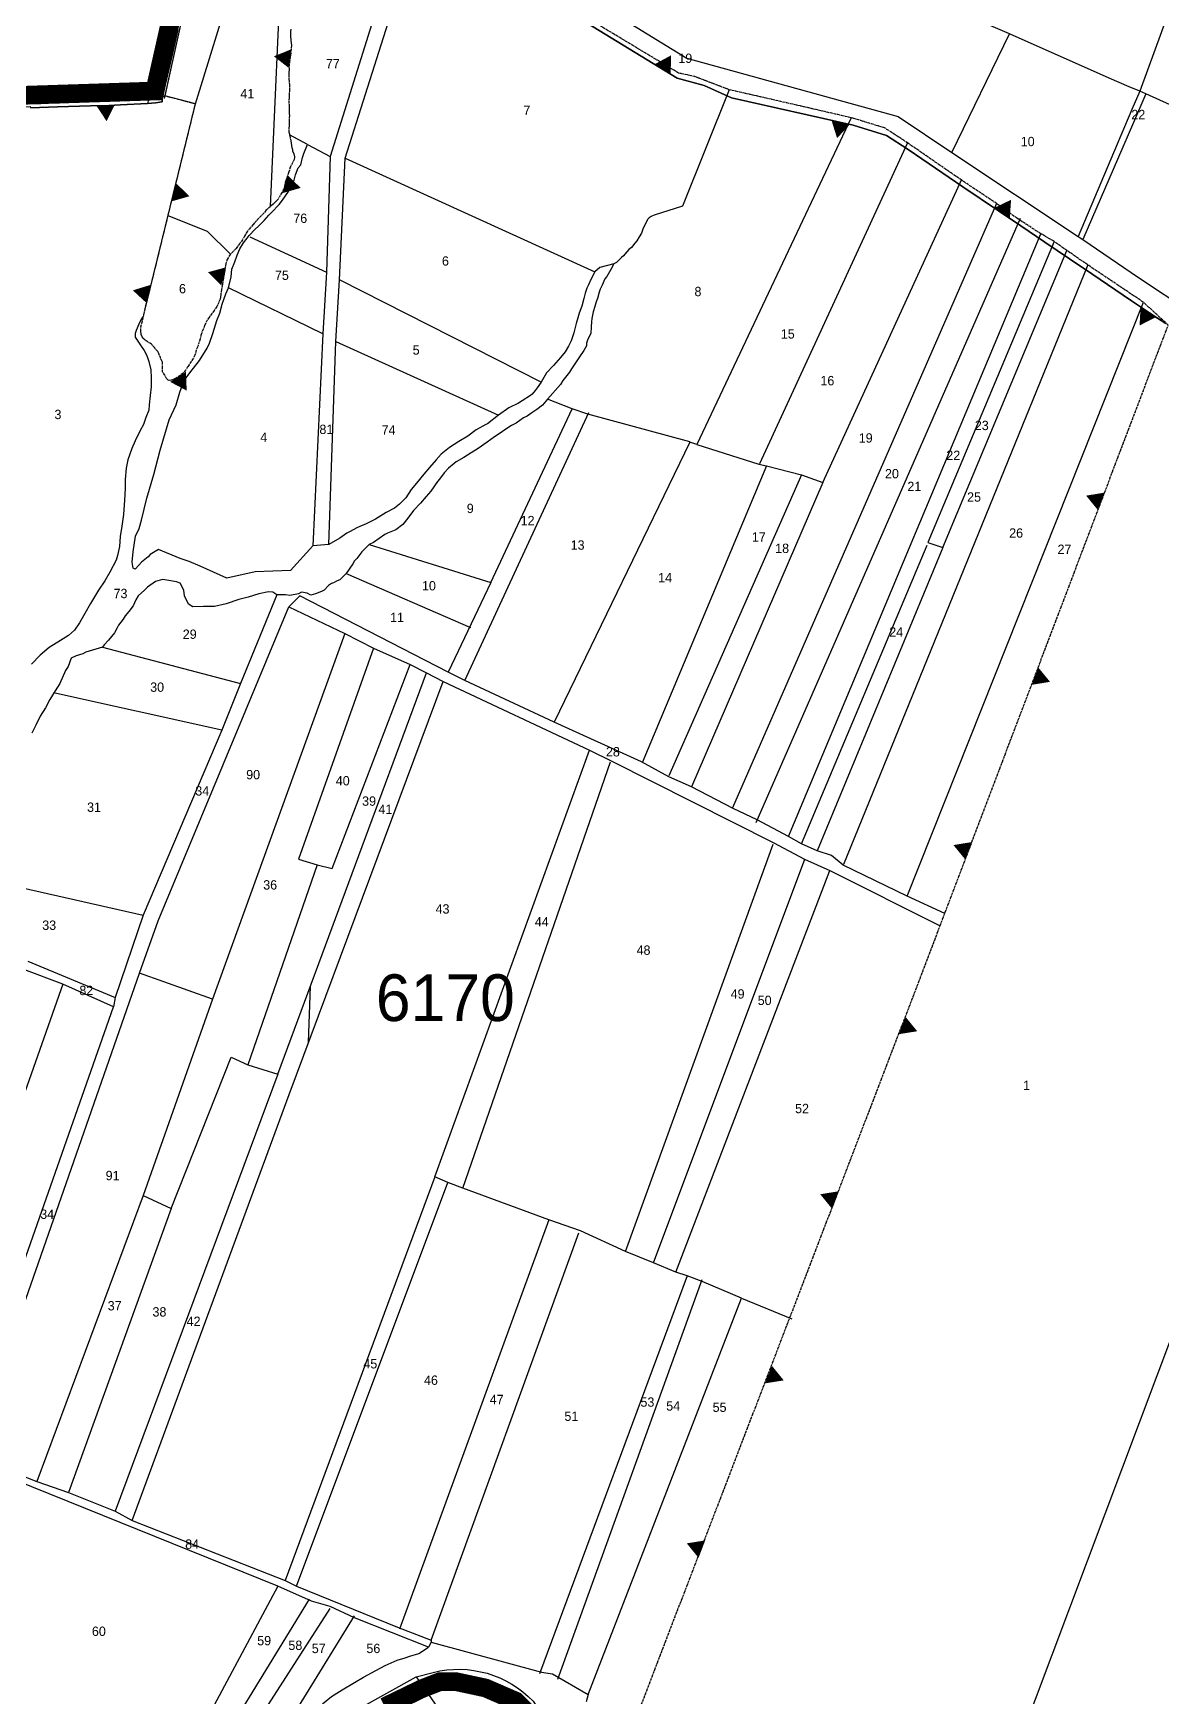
# Model space of a CAD drawing. Extents: x -493 to 187849, y -1657 to 664362.
# Drawn here: x 183868 to 184472, y 659393 to 660283 of the extents above; entities that cross this region are included whole.
import ezdxf

# ---------------------------------------------------------------- set-up
doc = ezdxf.new("R2010")
doc.units = 0
doc.header["$MEASUREMENT"] = 0
doc.linetypes.add('L3', pattern=[2, 1.25, -0.25, 0.25, -0.25])
doc.layers.get('0').update_dxf_attribs({"linetype": 'CONTINUOUS'})
for name, color, linetype in [('0DXF_GUSH', 3, 'CONTINUOUS'), ('0G_GV_LIN', 10, 'CONTINUOUS'), ('1DXF_GUSH', 3, 'CONTINUOUS'), ('1G_GV_LIN', 1, 'CONTINUOUS'), ('BOUNDARY', 1, 'CONTINUOUS'), ('GBOUND_BOUNDARY', 5, 'CONTINUOUS'), ('GUSHIM', 10, 'CONTINUOUS'), ('HELKA', 3, 'CONTINUOUS')]:
    doc.layers.add(name, color=color, linetype=linetype)
doc.styles.add('HEBTXT', font='dimheb.shx')
doc.styles.get("Standard").update_dxf_attribs({"font": 'dimheb.shx'})

# ---------------------------------------------------------------- blocks, each defined once
blk = doc.blocks.new('TVC_FENCE')
blk.add_solid([(-0.5, 0), (0.5, 0), (0, 0.866)])

msp = doc.modelspace()

# ---------------------------------------------------------------- linework, layer by layer
at = {"layer": '0DXF_GUSH'}
for p, q in [((183959.44, 660343.79), (183938.21, 660248.07)), ((183954.93, 660245.09), (183938.56, 660249.37)), ((184015.48, 659743.11), (184016.39, 659772.88))]:
    msp.add_line(p, q, dxfattribs=at)
at = {"layer": '0DXF_GUSH', "linetype": 'L3'}
for p, q in [((184213.45, 660261.62), (184141.7, 660304.78)), ((184005.86, 660285.12), (184005.74, 660281.75)), ((184005.74, 660281.75), (184006.23, 660276.34)), ((184005.56, 660270.07), (184005.1, 660266.49)), ((184005.72, 660271.41), (184005.56, 660270.07)), ((184006.16, 660274.32), (184005.72, 660271.41)), ((184006.23, 660276.34), (184006.16, 660274.32)), ((184004.99, 660263.35), (184004.92, 660261.11)), ((184004.92, 660261.11), (184004.93, 660258.41)), ((184005.1, 660266.49), (184004.99, 660263.35)), ((184222.03, 660259.75), (184213.45, 660261.62)), ((184004.93, 660258.41), (184005.17, 660255.48)), ((184005.2, 660253.01), (184005.1, 660250.32)), ((184005.17, 660255.48), (184005.2, 660253.01)), ((184240.55, 660252.7), (184222.03, 660259.75)), ((184305.76, 660237.74), (184240.55, 660252.7)), ((183931.41, 660247.37), (183866.28, 660245.03)), ((183927.97, 660135.25), (183954.93, 660245.09)), ((183954.93, 660245.09), (183938.56, 660249.37)), ((184005.1, 660250.32), (184004.87, 660246.73)), ((184004.87, 660246.73), (184005, 660244.25)), ((184005, 660244.25), (184005.03, 660241.78)), ((184004.97, 660233.47), (184004.88, 660231.11)), ((184005, 660234.48), (184004.97, 660233.47)), ((184005.08, 660236.61), (184005, 660234.48)), ((184005.03, 660241.78), (184005.16, 660238.97)), ((184005.16, 660238.97), (184005.08, 660236.61)), ((184323.65, 660232.29), (184305.76, 660237.74)), ((184004.88, 660231.11), (184004.96, 660230.1)), ((184004.96, 660230.1), (184005.24, 660228.52)), ((184005.24, 660228.52), (184005.73, 660226.25)), ((184005.73, 660226.25), (184005.92, 660225.35)), ((184005.92, 660225.35), (184006.1, 660224.1)), ((184335.96, 660224.22), (184323.65, 660232.29)), ((184006.1, 660224.1), (184006.47, 660221.84)), ((184006.47, 660221.84), (184006.77, 660220.71)), ((184006.77, 660220.71), (184006.87, 660220.37)), ((184006.87, 660220.37), (184006.86, 660219.92)), ((184006.86, 660219.92), (184007.59, 660218.55)), ((184007.59, 660218.55), (184007.97, 660216.4)), ((184007.97, 660216.4), (184007.71, 660215.4)), ((184364.92, 660204.23), (184335.96, 660224.22)), ((184004.65, 660208.31), (184003.77, 660205.42)), ((184005.14, 660209.31), (184004.65, 660208.31)), ((184005.54, 660211.2), (184005.14, 660209.31)), ((184007.71, 660215.4), (184005.54, 660211.2)), ((184001.26, 660197.87), (183999.11, 660194.13)), ((184002.34, 660199.86), (184001.26, 660197.87)), ((184003.16, 660204.1), (184002.34, 660199.86)), ((184003.77, 660205.42), (184003.16, 660204.1)), ((184383.59, 660191.78), (184364.92, 660204.23)), ((183996.43, 660191.41), (183992.6, 660188.06)), ((183997.01, 660192.06), (183996.43, 660191.41)), ((183997.82, 660192.71), (183997.01, 660192.06)), ((183998.52, 660193.47), (183997.82, 660192.71)), ((183999.11, 660194.13), (183998.52, 660193.47)), ((184394.66, 660183.76), (184383.59, 660191.78)), ((183985.71, 660180.55), (183982.78, 660176.94)), ((183986.42, 660181.42), (183985.71, 660180.55)), ((183991.66, 660186.86), (183986.42, 660181.42)), ((183992.6, 660188.06), (183991.66, 660186.86)), ((184407.18, 660175.68), (184394.66, 660183.76)), ((183980.04, 660172.32), (183978.62, 660170.35)), ((183981.12, 660174.42), (183980.04, 660172.32)), ((183982.78, 660176.94), (183981.12, 660174.42)), ((184414.34, 660171.5), (184407.18, 660175.68)), ((184421.14, 660166.66), (184414.34, 660171.5)), ((183973.47, 660164.46), (183971.92, 660161.93)), ((183975.22, 660166.31), (183973.47, 660164.46)), ((183976.62, 660167.83), (183975.22, 660166.31)), ((183978.62, 660170.35), (183976.62, 660167.83)), ((184432.33, 660158.97), (184421.14, 660166.66)), ((183970.6, 660156.13), (183969.9, 660152.11)), ((183971.17, 660159.71), (183970.6, 660156.13)), ((183971.92, 660161.93), (183971.17, 660159.71)), ((184462.19, 660138.94), (184432.33, 660158.97)), ((183968.89, 660145.85), (183968.46, 660143.17)), ((183969.34, 660148.87), (183968.89, 660145.85)), ((183969.9, 660152.11), (183969.34, 660148.87)), ((183966.33, 660136.62), (183964.91, 660134.53)), ((183968.15, 660140.71), (183966.33, 660136.62)), ((183968.46, 660143.17), (183968.15, 660140.71)), ((184475.37, 660126.74), (184462.19, 660138.94)), ((183925.73, 660125.89), (183926.64, 660129.46)), ((183926.64, 660129.46), (183927.29, 660132.02)), ((183927.29, 660132.02), (183927.97, 660135.25)), ((183961.13, 660129.38), (183959.79, 660126.4)), ((183962.08, 660130.7), (183961.13, 660129.38)), ((183964.91, 660134.53), (183962.08, 660130.7)), ((184342.62, 659777.14), (184475.37, 660126.74)), ((183925.66, 660123.76), (183925.73, 660125.89)), ((183925.82, 660122.07), (183925.66, 660123.76)), ((183926.33, 660120.48), (183925.82, 660122.07)), ((183926.87, 660119.68), (183926.33, 660120.48)), ((183927.85, 660118.86), (183926.87, 660119.68)), ((183929.6, 660117.56), (183927.85, 660118.86)), ((183957.41, 660119.4), (183956.02, 660114.96)), ((183957.94, 660121.74), (183957.41, 660119.4)), ((183959.79, 660126.4), (183957.94, 660121.74)), ((183931.36, 660116.6), (183929.6, 660117.56)), ((183932.99, 660114.75), (183931.36, 660116.6)), ((183934.71, 660112.55), (183932.99, 660114.75)), ((183935.34, 660111.52), (183934.71, 660112.55)), ((183937.2, 660106.85), (183935.34, 660111.52)), ((183953.68, 660108.86), (183950.71, 660104.36)), ((183954.64, 660110.62), (183953.68, 660108.86)), ((183955.29, 660113.18), (183954.64, 660110.62)), ((183956.02, 660114.96), (183955.29, 660113.18)), ((183937.37, 660101.79), (183937.2, 660106.85)), ((183939.49, 660098.23), (183937.37, 660101.79)), ((183948.35, 660100.95), (183944.55, 660098.28)), ((183949.64, 660102.6), (183948.35, 660100.95)), ((183950.71, 660104.36), (183949.64, 660102.6)), ((183940.36, 660097.3), (183939.49, 660098.23)), ((183940.91, 660097.17), (183940.36, 660097.3)), ((183941.93, 660097.36), (183940.91, 660097.17)), ((183943.18, 660097.65), (183941.93, 660097.36)), ((183944.55, 660098.28), (183943.18, 660097.65)), ((184175.56, 659341.84), (184342.62, 659777.14))]:
    msp.add_line(p, q, dxfattribs=at)
at = {"layer": '0DXF_GUSH'}
for points in [[(184474.17, 660127.66), (184467.2, 660132.14), (184463.71, 660134.45), (184457.32, 660138.66), (184455.79, 660139.67), (184434.47, 660154.12), (184422.55, 660162.21), (184416, 660166.64), (184409.33, 660171.16), (184396.47, 660179.88), (184384.61, 660187.92), (184365.56, 660200.83), (184336.3, 660220.66), (184324.71, 660228.15), (184306.77, 660233.7), (184241.78, 660248.3), (184227.13, 660254.9), (184212.73, 660258.94), (184142.05, 660302.21), (184061.17, 660364.67), (184066.19, 660368.59), (184064.86, 660373.8), (184065.5, 660376.46)], [(184065.5, 660376.46), (184148.65, 660312.29), (184217.84, 660269.58), (184330.83, 660238.32), (184359.62, 660219.07)], [(184071.44, 660358.67), (184027, 660217)], [(184390.49, 660282.66), (184332.24, 660307.71), (184284.59, 660327.21), (184260.35, 660338.87), (184262.19, 660344.32), (184266.72, 660365.5)], [(184035, 660216), (184078.46, 660353.17)], [(183929.19, 660245.31), (183933.5, 660245.63), (183937.17, 660246.31), (183937.19, 660247.88), (183938.78, 660255.25), (183942.59, 660272.13), (183945.55, 660284.88), (183953.8, 660320.25), (183959.2, 660343.38), (183953.77, 660343.69)], [(183953.77, 660343.69), (183946.36, 660312.56), (183945.2, 660306.56), (183937.63, 660278.44), (183931.14, 660253.19)], [(184493.44, 660345.4), (184471.78, 660283.65), (184460.13, 660251.9)], [(184001.48, 660338.08), (183994.97, 660190.14)], [(183954.93, 660245.09), (183975.11, 660310.54)], [(184359.62, 660219.07), (184390.49, 660282.66)], [(184460.13, 660251.9), (184454.56, 660254.28), (184443.78, 660258.9), (184390.49, 660282.66)], [(183931.14, 660253.19), (183909.42, 660253.63), (183892.66, 660253.38), (183870.95, 660252.13), (183844.3, 660251.06), (183814.41, 660249.13), (183807.52, 660247.38), (183779.22, 660244.38)], [(183931.14, 660253.19), (183929.19, 660245.31)], [(184240.55, 660252.7), (184215.47, 660190.43)], [(184460.13, 660251.9), (184455.97, 660242.08), (184448.11, 660223.51), (184427.29, 660174.1)], [(184463.37, 660250.51), (184460.13, 660251.9)], [(183778.77, 660236.5), (183782.84, 660236.88), (183798.67, 660238.69), (183815.11, 660240.63), (183828.11, 660242.63), (183849.03, 660243.38), (183866.52, 660243.75), (183866.67, 660243.06), (183881.17, 660243.56), (183898.83, 660244.06), (183908.94, 660244.31), (183914.86, 660244.56), (183929.19, 660245.31)], [(184463.37, 660250.51), (184456.76, 660235.17), (184448.75, 660216.57), (184429.77, 660172.49)], [(184521.18, 660221.69), (184513.29, 660228.35), (184504.08, 660232.09), (184463.37, 660250.51)], [(184305.76, 660237.74), (184223.17, 660062.87)], [(184178.78, 660159.57), (184171.3, 660157.59), (184168.63, 660155.21), (184166.47, 660151.13), (184165.14, 660148.36), (184164.29, 660146.48), (184163.41, 660143.82), (184162.75, 660141.03), (184161.6, 660136.91), (184160.23, 660133.14), (184159.58, 660130.58), (184158.69, 660127.58), (184157.39, 660122.68), (184156.77, 660121.02), (184156.01, 660118.35), (184154.45, 660115.48), (184152.77, 660112.5), (184150.31, 660109.44), (184146.45, 660105.2), (184142.72, 660101.28), (184139.85, 660096.21), (184137.72, 660093.14), (184136.66, 660091.83), (184135.02, 660089.75), (184134.09, 660089), (184129.73, 660086.23), (184127.78, 660085.06), (184122.63, 660082.43), (184116.99, 660078.58), (184111.1, 660073.96), (184110.19, 660073.65), (184105.14, 660070.68), (184100.64, 660067.24), (184095.82, 660064.38), (184090.77, 660061.29), (184086.38, 660057.74), (184083.69, 660054.69), (184080.06, 660050.54), (184077.02, 660047.05), (184073.15, 660042.24), (184070.33, 660038.75), (184067.48, 660034.35), (184064.1, 660030.87), (184061.45, 660028.83), (184056.87, 660026.41), (184051.24, 660022.89), (184046.22, 660020.49), (184041.65, 660018.51), (184037.3, 660016.08), (184035.93, 660015.34), (184032.13, 660012.77), (184026.28, 660009.38), (184017.71, 660008.56), (184005.68, 659995.38), (183986.79, 659994.8), (183971.62, 659991.39), (183957.35, 659997.84), (183951.59, 660000.29), (183946.81, 660001.81), (183935.08, 660006.71), (183930.71, 660004.05), (183929.54, 660002.74), (183926.08, 659999.94), (183924.67, 659998.31), (183922.69, 659996.13), (183921.58, 659996.73), (183921.13, 659999.89), (183921.55, 660005.38), (183922.85, 660013.76), (183924.79, 660017.96), (183926.07, 660022.3), (183928.84, 660034.22), (183932.65, 660046.79), (183936.02, 660059.81), (183940.85, 660076.05), (183944.61, 660084.01), (183946.54, 660090.91), (183948.02, 660094.79), (183949.48, 660097.88), (183951.84, 660101.28), (183957.01, 660107.73), (183961.17, 660114.33), (183962.5, 660117.09), (183964.14, 660122.2), (183966.29, 660129.2), (183968, 660133.08), (183969.18, 660137.87), (183971.17, 660143.42), (183972.63, 660146.62), (183973.96, 660152.64), (183974.44, 660156.67), (183975.92, 660160.66), (183977.17, 660164.1), (183978.64, 660167.65), (183980.55, 660170.84), (183982.54, 660173.35), (183983.72, 660174.77), (183986.86, 660178.04), (183988.72, 660179.77), (183991.63, 660182.7), (183994.2, 660185.53), (183995.6, 660186.94), (183999.68, 660191.3), (184001.56, 660193.59), (184004.64, 660198.2), (184005.5, 660200.19), (184007.66, 660204.39), (184008.43, 660207.17), (184009.91, 660210.94), (184011.21, 660212.58), (184012.12, 660216.37), (184012.99, 660218.58), (184014.84, 660223.35), (184005.24, 660228.52)], [(184014.84, 660223.35), (184027, 660217)], [(184027, 660217), (184025, 660155)], [(184032, 660151), (184035, 660216)], [(184035, 660216), (184168.63, 660155.21)], [(184335.96, 660224.22), (184256.63, 660052.5)], [(184359.62, 660219.07), (184427.29, 660174.1)], [(184290.66, 660042.44), (184364.95, 660204.9)], [(184215.47, 660190.43), (184200.36, 660185.56), (184198.77, 660184.94), (184197.62, 660184.2), (184196.69, 660183.33), (184194.26, 660178.13), (184193.51, 660175.91), (184192.32, 660173.93), (184191.01, 660171.84), (184189.95, 660170.53), (184188.3, 660168.23), (184186.8, 660167.16), (184184.69, 660164.65), (184183.88, 660163.89), (184182.95, 660162.91), (184180.74, 660160.74), (184180.15, 660160.2), (184178.78, 660159.57), (184177.22, 660156.59), (184175.06, 660152.74), (184174.01, 660151.54), (184172.54, 660148.11), (184171.46, 660146.01), (184170.84, 660144.35), (184170.05, 660141), (184169.31, 660139.12), (184168.55, 660136.67), (184167.78, 660133.78), (184166.98, 660130.32), (184166.81, 660128.53), (184166.72, 660125.84), (184166.37, 660122.26), (184164.91, 660119.16), (184164.17, 660117.16), (184164.12, 660115.71), (184162.68, 660113.17), (184160.43, 660109.77), (184156.16, 660103.29), (184154.98, 660101.64), (184151.45, 660097.05), (184150.25, 660094.95), (184143.24, 660087.11), (184140.54, 660083.94), (184137.65, 660081.57), (184134.9, 660079.87), (184132.36, 660078.05), (184130.42, 660077.11), (184126.5, 660074.32), (184124.1, 660073.06), (184119.85, 660070.28), (184118.47, 660069.32), (184114.9, 660066.97), (184110.98, 660064.19), (184106.26, 660060.76), (184102.36, 660058.42), (184098.57, 660055.97), (184094.44, 660053.64), (184093.4, 660052.78), (184090.39, 660050.18), (184088.06, 660047.79), (184085.46, 660044.29), (184084.41, 660042.98), (184080.86, 660037.93), (184078.29, 660035.1), (184075.36, 660031.49), (184071.62, 660027.47), (184068.56, 660023.42), (184065.86, 660020.03), (184062.17, 660017.24), (184057.73, 660015.48), (184056.24, 660014.74), (184050.14, 660010.46), (184047.85, 660009.31), (184045.52, 660007.03), (184044.01, 660005.51), (184041.18, 660001.79), (184040.02, 660000.59), (184039.07, 659999.05), (184035.52, 659993.89), (184033.65, 659991.94), (184032.14, 659990.53), (184030.66, 659989.91), (184028.71, 659988.85), (184027.69, 659988.44), (184026.08, 659987.37), (184023.75, 659984.98), (184022.37, 659984.13), (184019.19, 659983), (184016.69, 659982.3), (184014.7, 659983.27), (184011.58, 659983.83), (184009.97, 659982.98), (184005.33, 659982.02), (184003.1, 659982.44), (183998.49, 659982.37), (183996.29, 659983.8), (183994.05, 659983.99), (183988.74, 659982.94), (183983.17, 659981.22), (183978.19, 659979.93), (183971.36, 659977.58), (183965.14, 659976.23), (183959.29, 659976.09), (183953.44, 659975.96), (183951.25, 659977.5), (183949.04, 659981.84), (183948.7, 659984.89), (183946.81, 659988.66), (183944.7, 659989.41), (183938.56, 659990.52), (183937.33, 659990.68), (183933.47, 659989.57), (183929.32, 659986.46), (183927.58, 659984.95), (183924.32, 659981.8), (183923.02, 659979.83), (183921.56, 659976.62), (183919.32, 659973.55), (183917.32, 659971.15), (183916.25, 659969.39), (183913.78, 659966.22), (183912.95, 659964.78), (183911.62, 659962.02), (183908.34, 659958.2), (183906.12, 659955.7), (183905.17, 659954.49), (183896.32, 659951.77), (183894.71, 659950.81), (183891.08, 659949.81), (183888.45, 659948.56), (183886.84, 659944.01), (183885.41, 659941.92), (183882.36, 659934.95), (183879.87, 659931.1), (183877.01, 659926.37), (183874.72, 659921.96), (183871.87, 659917.56), (183869.57, 659912.59), (183867.4, 659908.39)], [(184383.59, 660191.78), (184242.26, 659868.41)], [(183940.08, 660185.49), (183961.2, 660176.97)], [(184396.12, 660183.81), (184254.79, 659860.44)], [(183961.2, 660176.97), (183973.68, 660164.68)], [(183984, 660174), (184025, 660155)], [(184272.29, 659853.1), (184407.18, 660175.68)], [(184414.34, 660171.5), (184346.85, 660010.49)], [(184427.29, 660174.1), (184429.77, 660172.49)], [(184429.77, 660172.49), (184455.56, 660154.94), (184466.93, 660147.2), (184480.03, 660138.7)], [(184354.73, 660007.75), (184421.14, 660166.66)], [(184025, 660155), (184023, 660122)], [(184432.33, 660158.97), (184301.65, 659838.15)], [(184023, 660122), (183972.63, 660146.62)], [(184030, 660118), (184032, 660151)], [(184139.85, 660096.21), (184032, 660151)], [(184335.78, 659821.12), (184462.19, 660138.94)], [(183927.16, 660131.46), (183926.58, 660130.92), (183925.75, 660129.49), (183924.66, 660127.28), (183923.19, 660123.85), (183922.69, 660122.29), (183922.73, 660120.38), (183924.12, 660118.2), (183925.82, 660115.56), (183927.43, 660113.25), (183928.48, 660111.19), (183929.32, 660109.48), (183929.91, 660107.21), (183931, 660102.79), (183931.3, 660098.51), (183931.13, 660093.8), (183930.63, 660089.1), (183930.12, 660084.06), (183929.91, 660081.15), (183928.31, 660077.27), (183927.17, 660073.49), (183925.14, 660069.97), (183922.72, 660064.88), (183920.89, 660060.79), (183918.65, 660054.58), (183917.93, 660050.11), (183917.28, 660044.18), (183917.22, 660039.23), (183917, 660033.06), (183916.4, 660025.44), (183915.51, 660019.18), (183914.64, 660013.6), (183914.23, 660008.22), (183913.17, 660003.42), (183912.41, 660000.98), (183909.15, 659994.58), (183906.51, 659989.84), (183902.97, 659984.9), (183898.8, 659977.86), (183895.8, 659972.46), (183892.82, 659967.39), (183890.21, 659963.55), (183886.96, 659960.63), (183882.71, 659957.97), (183876.63, 659954.25), (183871.77, 659950.15), (183867.11, 659945.37)], [(184023, 660122), (184017.71, 660008.56)], [(184026.28, 660009.38), (184030, 660118)], [(184030, 660118), (184116.99, 660078.58)], [(184156.43, 660081.93), (184143.24, 660087.11)], [(184099.02, 659936.53), (184165.35, 660079.94)], [(184113, 659989), (184156.43, 660081.93)], [(184164.87, 660079.05), (184156.43, 660081.93)], [(184219.41, 660064.35), (184164.87, 660079.05)], [(184219.51, 660064.12), (184219.41, 660064.35)], [(184219.51, 660064.12), (184146.9, 659914.3)], [(184223.17, 660062.87), (184219.51, 660064.12)], [(184223.17, 660062.87), (184256.29, 660052.29)], [(184260.41, 660051.47), (184193.89, 659892.45)], [(184279.23, 660046.55), (184208.25, 659885.55)], [(184256.29, 660052.29), (184260.41, 660051.47)], [(184260.41, 660051.47), (184279.23, 660046.55)], [(184279.23, 660046.55), (184290.66, 660042.44)], [(184290.66, 660042.44), (184220.3, 659879.74)], [(184047.85, 660009.31), (184113, 659989)], [(184279.12, 659849.16), (184346.34, 660008.94)], [(184354.73, 660007.75), (184287.52, 659845.38)], [(184346.85, 660010.49), (184354.73, 660007.75)], [(184035.52, 659993.89), (184102, 659965)], [(184113, 659989), (184090.19, 659941.1)], [(183935, 659808), (184004.9, 659975.97)], [(183998.49, 659982.37), (183979, 659935)], [(184010.72, 659981.84), (184004.9, 659975.97)], [(184004.9, 659975.97), (184034.85, 659961.79)], [(184090.19, 659941.1), (184010.72, 659981.84)], [(184034.85, 659961.79), (183964, 659766)], [(184034.85, 659961.79), (184050.19, 659953.84)], [(183905.17, 659954.49), (183979, 659935)], [(184050.19, 659953.84), (184010, 659841)], [(184050.19, 659953.84), (184069.78, 659945.18)], [(183999, 659726), (184078.61, 659940.61)], [(184028, 659836), (184069.78, 659945.18)], [(184069.78, 659945.18), (184078.61, 659940.61)], [(184078.61, 659940.61), (184087.43, 659936.03)], [(184099.02, 659936.53), (184090.19, 659941.1)], [(183979, 659935), (183969, 659910)], [(184005, 659715), (184087.43, 659936.03)], [(184087.43, 659936.03), (184165.7, 659899.27)], [(184146.9, 659914.3), (184099.02, 659936.53)], [(183969, 659910), (183879, 659930)], [(184193.57, 659893.13), (184146.9, 659914.3)], [(183969, 659910), (183927, 659811)], [(184083, 659671), (184165.7, 659899.27)], [(184165.7, 659899.27), (184177.63, 659893.35)], [(184098, 659665), (184177, 659893)], [(184177.63, 659893.35), (184263.97, 659849.91)], [(184208.23, 659884.99), (184193.57, 659893.13)], [(184220.3, 659879.74), (184208.23, 659884.99)], [(184242.7, 659868.06), (184220.3, 659879.74)], [(184255.52, 659862), (184242.7, 659868.06)], [(184272.29, 659853.1), (184255.52, 659862)], [(184279.12, 659849.16), (184272.29, 659853.1)], [(184185, 659631), (184264, 659849)], [(184263.97, 659849.91), (184280.85, 659841.01)], [(184287.52, 659845.38), (184279.12, 659849.16)], [(184295.19, 659842.98), (184287.52, 659845.38)], [(184301.53, 659837.82), (184295.19, 659842.98)], [(183830, 659833), (183927, 659811)], [(184020, 659838), (183983, 659731)], [(184010, 659841), (184020, 659838)], [(184020, 659838), (184028, 659836)], [(184200, 659625), (184281, 659841)], [(184212, 659620), (184294.35, 659834.92)], [(184280.85, 659841.01), (184294.35, 659834.92)], [(184294.35, 659834.92), (184353.34, 659805.36)], [(184335.78, 659821.12), (184301.53, 659837.82)], [(184355.85, 659811.97), (184335.78, 659821.12)], [(183927, 659811), (183912, 659767)], [(183925, 659780), (183935, 659808)], [(183837.01, 659528.26), (183925, 659780)], [(183884, 659774), (183863, 659782)], [(183865.3, 659786.46), (183912, 659767)], [(183964, 659766), (183925, 659780)], [(183884, 659774), (183806, 659553)], [(183911, 659762), (183884, 659774)], [(183829.41, 659529.53), (183911, 659762)], [(183912, 659767), (183911, 659762)], [(183964, 659766), (183927, 659661)], [(183942, 659654), (183974, 659735)], [(183974, 659735), (183983, 659731)], [(183999, 659726), (183912, 659492)], [(183983, 659731), (183999, 659726)], [(183921, 659487), (184005, 659715)], [(184083, 659671), (184003, 659455)], [(184009, 659452), (184090, 659668)], [(184090, 659668), (184083, 659671)], [(184098, 659665), (184090, 659668)], [(184144, 659648), (184098, 659665)], [(183927, 659661), (183870, 659508)], [(183927, 659661), (183942, 659654)], [(183942, 659654), (183887, 659502)], [(184144, 659648), (184064, 659429)], [(184161, 659642), (184144, 659648)], [(184081, 659423), (184160, 659641)], [(184185, 659631), (184161, 659642)], [(184200, 659625), (184185, 659631)], [(184212, 659620), (184200, 659625)], [(184218, 659618), (184212, 659620)], [(184218, 659618), (184139, 659405)], [(184148.79, 659402.09), (184226, 659616)], [(184226, 659615), (184218, 659618)], [(184247, 659606), (184226, 659615)], [(184165, 659394), (184247, 659606)], [(184247, 659606), (184274, 659595)], [(184478.73, 659589.6), (184385.33, 659340.97)], [(183837.31, 659520.83), (183870, 659508)], [(183999, 659452), (183839.4, 659516.38)], [(183870, 659508), (183887, 659502)], [(183887, 659502), (183912, 659492)], [(183912, 659492), (183921, 659487)], [(183921, 659487), (184003, 659455)], [(183999, 659452), (183939, 659340)], [(184009, 659452), (184063, 659430)], [(183949.79, 659336.94), (184016, 659445)], [(184027, 659441), (184017, 659444)], [(183959.01, 659334.15), (184027, 659440)], [(183975.78, 659331.66), (184040, 659436)], [(184040, 659435), (184027, 659441)], [(184079.6, 659419.28), (184040, 659435)], [(184063, 659430), (184081, 659423)], [(184022.94, 659389), (184027.79, 659392.99), (184033.42, 659396.39), (184040.07, 659400.43), (184044.89, 659403.3), (184051.42, 659406.89), (184056.34, 659409.41), (184062.84, 659412.33), (184067.04, 659413.65), (184069.54, 659414.46), (184074.43, 659415.98), (184079.6, 659419.28)], [(184081, 659422), (184079.6, 659419.28)], [(184081, 659423), (184081, 659422)], [(184081, 659422), (184140, 659406)], [(184140, 659406), (184146, 659405)], [(184146, 659405), (184165, 659394)], [(184165, 659394), (184164, 659390)]]:
    msp.add_lwpolyline(points, dxfattribs=at)
at = {"layer": '0DXF_GUSH', "linetype": 'L3'}
for points in [[(183934.57, 660247.6), (183931.41, 660247.37)], [(183938.56, 660249.37), (183934.57, 660247.6)]]:
    msp.add_lwpolyline(points, dxfattribs=at)
at = {"layer": '0G_GV_LIN'}
for p, q in [((183959.44, 660343.79), (183938.5, 660249.39)), ((183927.97, 660135.25), (183954.93, 660245.09))]:
    msp.add_line(p, q, dxfattribs=at)
at = {"layer": '0G_GV_LIN', "linetype": 'L3'}
for p, q in [((184005.86, 660285.12), (184005.74, 660281.75)), ((184005.74, 660281.75), (184006.23, 660276.34)), ((184005.56, 660270.07), (184005.1, 660266.49)), ((184005.72, 660271.41), (184005.56, 660270.07)), ((184006.16, 660274.32), (184005.72, 660271.41)), ((184006.23, 660276.34), (184006.16, 660274.32)), ((184004.99, 660263.35), (184004.92, 660261.11)), ((184004.92, 660261.11), (184004.93, 660258.41)), ((184005.1, 660266.49), (184004.99, 660263.35)), ((184004.93, 660258.41), (184005.17, 660255.48)), ((184005.2, 660253.01), (184005.1, 660250.32)), ((184005.17, 660255.48), (184005.2, 660253.01)), ((183931.41, 660247.37), (183866.28, 660245.03)), ((183954.93, 660245.09), (183938.56, 660249.37)), ((184005.1, 660250.32), (184004.87, 660246.73)), ((184004.87, 660246.73), (184005, 660244.25)), ((184005, 660244.25), (184005.03, 660241.78)), ((184004.97, 660233.47), (184004.88, 660231.11)), ((184005, 660234.48), (184004.97, 660233.47)), ((184005.08, 660236.61), (184005, 660234.48)), ((184005.03, 660241.78), (184005.16, 660238.97)), ((184005.16, 660238.97), (184005.08, 660236.61)), ((184004.88, 660231.11), (184004.96, 660230.1)), ((184004.96, 660230.1), (184005.24, 660228.52)), ((184005.24, 660228.52), (184005.73, 660226.25)), ((184005.73, 660226.25), (184005.92, 660225.35)), ((184005.92, 660225.35), (184006.1, 660224.1)), ((184006.1, 660224.1), (184006.47, 660221.84)), ((184006.47, 660221.84), (184006.77, 660220.71)), ((184006.77, 660220.71), (184006.87, 660220.37)), ((184006.87, 660220.37), (184006.86, 660219.92)), ((184006.86, 660219.92), (184007.59, 660218.55)), ((184007.59, 660218.55), (184007.97, 660216.4)), ((184007.97, 660216.4), (184007.71, 660215.4)), ((184004.65, 660208.31), (184003.77, 660205.42)), ((184005.14, 660209.31), (184004.65, 660208.31)), ((184005.54, 660211.2), (184005.14, 660209.31)), ((184007.71, 660215.4), (184005.54, 660211.2)), ((184001.26, 660197.87), (183999.11, 660194.13)), ((184002.34, 660199.86), (184001.26, 660197.87)), ((184003.16, 660204.1), (184002.34, 660199.86)), ((184003.77, 660205.42), (184003.16, 660204.1)), ((183996.43, 660191.41), (183992.6, 660188.06)), ((183997.01, 660192.06), (183996.43, 660191.41)), ((183997.82, 660192.71), (183997.01, 660192.06)), ((183998.52, 660193.47), (183997.82, 660192.71)), ((183999.11, 660194.13), (183998.52, 660193.47)), ((183985.71, 660180.55), (183982.78, 660176.94)), ((183986.42, 660181.42), (183985.71, 660180.55)), ((183991.66, 660186.86), (183986.42, 660181.42)), ((183992.6, 660188.06), (183991.66, 660186.86)), ((183980.04, 660172.32), (183978.62, 660170.35)), ((183981.12, 660174.42), (183980.04, 660172.32)), ((183982.78, 660176.94), (183981.12, 660174.42)), ((183973.47, 660164.46), (183971.92, 660161.93)), ((183975.22, 660166.31), (183973.47, 660164.46)), ((183976.62, 660167.83), (183975.22, 660166.31)), ((183978.62, 660170.35), (183976.62, 660167.83)), ((183970.6, 660156.13), (183969.9, 660152.11)), ((183971.17, 660159.71), (183970.6, 660156.13)), ((183971.92, 660161.93), (183971.17, 660159.71)), ((183968.89, 660145.85), (183968.46, 660143.17)), ((183969.34, 660148.87), (183968.89, 660145.85)), ((183969.9, 660152.11), (183969.34, 660148.87)), ((183966.33, 660136.62), (183964.91, 660134.53)), ((183968.15, 660140.71), (183966.33, 660136.62)), ((183968.46, 660143.17), (183968.15, 660140.71)), ((183925.73, 660125.89), (183926.64, 660129.46)), ((183926.64, 660129.46), (183927.29, 660132.02)), ((183927.29, 660132.02), (183927.97, 660135.25)), ((183961.13, 660129.38), (183959.79, 660126.4)), ((183962.08, 660130.7), (183961.13, 660129.38)), ((183964.91, 660134.53), (183962.08, 660130.7)), ((184342.62, 659777.14), (184475.37, 660126.74)), ((183925.66, 660123.76), (183925.73, 660125.89)), ((183925.82, 660122.07), (183925.66, 660123.76)), ((183926.33, 660120.48), (183925.82, 660122.07)), ((183926.87, 660119.68), (183926.33, 660120.48)), ((183927.85, 660118.86), (183926.87, 660119.68)), ((183929.6, 660117.56), (183927.85, 660118.86)), ((183957.41, 660119.4), (183956.02, 660114.96)), ((183957.94, 660121.74), (183957.41, 660119.4)), ((183959.79, 660126.4), (183957.94, 660121.74)), ((183931.36, 660116.6), (183929.6, 660117.56)), ((183932.99, 660114.75), (183931.36, 660116.6)), ((183934.71, 660112.55), (183932.99, 660114.75)), ((183935.34, 660111.52), (183934.71, 660112.55)), ((183937.2, 660106.85), (183935.34, 660111.52)), ((183953.68, 660108.86), (183950.71, 660104.36)), ((183954.64, 660110.62), (183953.68, 660108.86)), ((183955.29, 660113.18), (183954.64, 660110.62)), ((183956.02, 660114.96), (183955.29, 660113.18)), ((183937.37, 660101.79), (183937.2, 660106.85)), ((183939.49, 660098.23), (183937.37, 660101.79)), ((183948.35, 660100.95), (183944.55, 660098.28)), ((183949.64, 660102.6), (183948.35, 660100.95)), ((183950.71, 660104.36), (183949.64, 660102.6)), ((183940.36, 660097.3), (183939.49, 660098.23)), ((183940.91, 660097.17), (183940.36, 660097.3)), ((183941.93, 660097.36), (183940.91, 660097.17)), ((183943.18, 660097.65), (183941.93, 660097.36)), ((183944.55, 660098.28), (183943.18, 660097.65)), ((184175.56, 659341.84), (184342.62, 659777.14))]:
    msp.add_line(p, q, dxfattribs=at)
at = {"layer": '0G_GV_LIN'}
for points in [[(184142.05, 660302.21), (184212.73, 660258.94), (184227.13, 660254.9), (184241.78, 660248.3), (184306.77, 660233.7), (184324.71, 660228.15), (184336.3, 660220.66), (184365.56, 660200.83), (184384.61, 660187.92), (184396.47, 660179.88), (184409.33, 660171.16), (184416, 660166.64), (184422.55, 660162.21), (184434.47, 660154.12), (184455.79, 660139.67), (184457.32, 660138.66), (184463.71, 660134.45), (184467.2, 660132.14), (184474.17, 660127.66)], [(183945.55, 660284.88), (183942.59, 660272.13), (183938.78, 660255.25), (183937.19, 660247.88), (183937.17, 660246.31), (183933.5, 660245.63), (183929.19, 660245.31), (183914.86, 660244.56), (183908.94, 660244.31), (183898.83, 660244.06), (183881.17, 660243.56), (183866.67, 660243.06)]]:
    msp.add_lwpolyline(points, dxfattribs=at)
at = {"layer": '0G_GV_LIN', "linetype": 'L3'}
for points in [[(183934.57, 660247.6), (183931.41, 660247.37)], [(183938.56, 660249.37), (183934.57, 660247.6)]]:
    msp.add_lwpolyline(points, dxfattribs=at)
at = {"layer": '1DXF_GUSH', "linetype": 'CONTINUOUS'}
for points in [[(184017, 659444), (183999, 659452)], [(184003, 659455), (184009, 659452)]]:
    msp.add_lwpolyline(points, dxfattribs=at)
at = {"layer": 'GBOUND_BOUNDARY', "color": 5, "const_width": 10}
for points in [[(183810.25, 660247.99), (183879.97, 660250.28), (183903.34, 660251.04), (183933.12, 660252.02), (183953.75, 660343.51)], [(184131.36, 659385.43), (184126.38, 659390.41), (184110.1, 659397.46), (184094.66, 659400.77), (184085.56, 659400.77), (184076.06, 659397.07), (184056.12, 659387.4)]]:
    msp.add_lwpolyline(points, dxfattribs=at)
at = {"layer": 'GUSHIM', "linetype": 'CONTINUOUS'}
msp.add_lwpolyline([(184041.63, 659385.95), (184072.98, 659403.48), (184106.99, 659354.62)], dxfattribs=at)
at = {"layer": 'HELKA', "linetype": 'CONTINUOUS'}
msp.add_lwpolyline([(184072.98, 659403.48), (184082.12, 659405.79, -0.271109), (184135.56, 659390.32), (184147.36, 659373), (184159.52, 659354.95), (184169.47, 659345.74), (184175.56, 659341.84)], format="xyb", dxfattribs=at)

# ---------------------------------------------------------------- block references
at = {"layer": 'BOUNDARY', "color": 1, "linetype": 'CONTINUOUS', "xscale": 10, "yscale": 10, "zscale": 10}
for p, rotation in [((183943.43, 660275.73), 77.21333836213054), ((184005.45, 660269.37), 81.85120659968607), ((184204.89, 660263.74), 328.5252063179897), ((183906.85, 660244.53), 183.3585762848461), ((184300.11, 660235.2), 167.3387081073046), ((184002.81, 660202.27), 256.0343354588734), ((183943.33, 660197.81), 256.0343354588734), ((184386.46, 660186.66), 325.8681641716745), ((183970.02, 660152.83), 75.02161417882692), ((183929.86, 660143.42), 77.21333836213054), ((184464.79, 660133.8), 146.8638239571889), ((183945.62, 660099.03), 212.0841954019796)]:
    msp.add_blockref('TVC_FENCE', p, dxfattribs=dict(at, rotation=rotation))
at = {"layer": 'BOUNDARY', "linetype": 'CONTINUOUS', "xscale": 10, "yscale": 10, "zscale": 10}
for p, rotation in [((184439.55, 660032.42), 69.20724487394943), ((184404.05, 659938.93), 249.2072448739494), ((184368.56, 659845.44), 69.20724487394943), ((184333, 659751.98), 249.0802410868648), ((184297.29, 659658.57), 69.08024108686483), ((184261.59, 659565.16), 249.0802410868648), ((184225.88, 659471.75), 69.08024108686483)]:
    msp.add_blockref('TVC_FENCE', p, dxfattribs=dict(at, rotation=rotation))

# ---------------------------------------------------------------- texts
at = {"layer": '1DXF_GUSH', "linetype": 'CONTINUOUS', "style": 'HEBTXT'}
for s, p in [('77', (184024.69, 660264.19)), ('7', (184130.38, 660239.15)), ('76', (184007.26, 660181.43)), ('6', (184086.8, 660158.57)), ('75', (183997.45, 660150.94)), ('6', (183946.1, 660143.76)), ('8', (184221.91, 660142.23)), ('15', (184268.12, 660119.56)), ('5', (184071.13, 660110.94)), ('16', (184289.3, 660094.54)), ('3', (183879.48, 660076.45)), ('81', (184021.24, 660068.48)), ('74', (184054.51, 660068.14)), ('23', (184371.92, 660070.57)), ('4', (183989.59, 660064.25)), ('19', (184309.81, 660063.87)), ('22', (184356.67, 660054.57)), ('20', (184323.85, 660044.76)), ('21', (184335.81, 660037.93)), ('9', (184100.08, 660026.16)), ('25', (184367.78, 660032.28)), ('12', (184128.88, 660019.65)), ('13', (184155.65, 660006.56)), ('17', (184252.63, 660010.91)), ('26', (184390.3, 660013)), ('18', (184265.1, 660004.81)), ('27', (184416.16, 660004.3)), ('14', (184202.51, 659989.13)), ('73', (183911.08, 659980.63)), ('10', (184076.11, 659984.78)), ('11', (184059.03, 659967.82)), ('29', (183948.13, 659958.85)), ('24', (184326.12, 659960.05)), ('30', (183930.69, 659930.53)), ('28', (184174.53, 659895.95)), ('90', (183982.06, 659883.71)), ('34', (183954.82, 659875)), ('40', (184030, 659880.44)), ('31', (183896.92, 659866.29)), ('39', (184044.09, 659869.55)), ('41', (184052.81, 659865.2)), ('36', (183991.17, 659824.7)), ('43', (184083.39, 659811.84)), ('33', (183872.94, 659803.13)), ('44', (184136.48, 659804.95)), ('48', (184190.94, 659789.79)), ('82', (183892.8, 659768.23)), ('49', (184241.27, 659766.36)), ('50', (184255.74, 659762.92)), ('1', (184397.76, 659717.45)), ('52', (184275.74, 659705.04)), ('91', (183906.87, 659669.18)), ('34', (183871.85, 659648.49)), ('37', (183907.96, 659599.49)), ('38', (183931.93, 659596.22)), ('42', (183950.2, 659591.18)), ('45', (184044.74, 659568.46)), ('46', (184077.19, 659559.67)), ('47', (184112.35, 659549.33)), ('53', (184193.01, 659547.96)), ('54', (184206.8, 659545.89)), ('55', (184231.62, 659545.2)), ('51', (184152.33, 659540.38)), ('84', (183949.41, 659471.96)), ('60', (183899.52, 659425.31)), ('59', (183987.96, 659420.3)), ('58', (184004.65, 659417.8)), ('57', (184017.17, 659416.13)), ('56', (184046.37, 659416.13))]:
    msp.add_text(s, height=5, dxfattribs=at).set_placement(p)
at = {"layer": '1DXF_GUSH'}
for s, p in [('19', (184213.28, 660267.03)), ('22', (184455.66, 660236.93)), ('10', (184396.47, 660222.49))]:
    msp.add_text(s, height=5, dxfattribs=at).set_placement(p)
at = {"layer": '1DXF_GUSH', "linetype": 'CONTINUOUS'}
for s, p in [('41', (183978.94, 660248.08)), ('6', (183946.1, 660143.76))]:
    msp.add_text(s, height=5, dxfattribs=at).set_placement(p)
at = {"layer": '1G_GV_LIN'}
msp.add_text('6170', height=25, dxfattribs=at).set_placement((184051.43, 659754.33))

doc.saveas('drawing.dxf')
